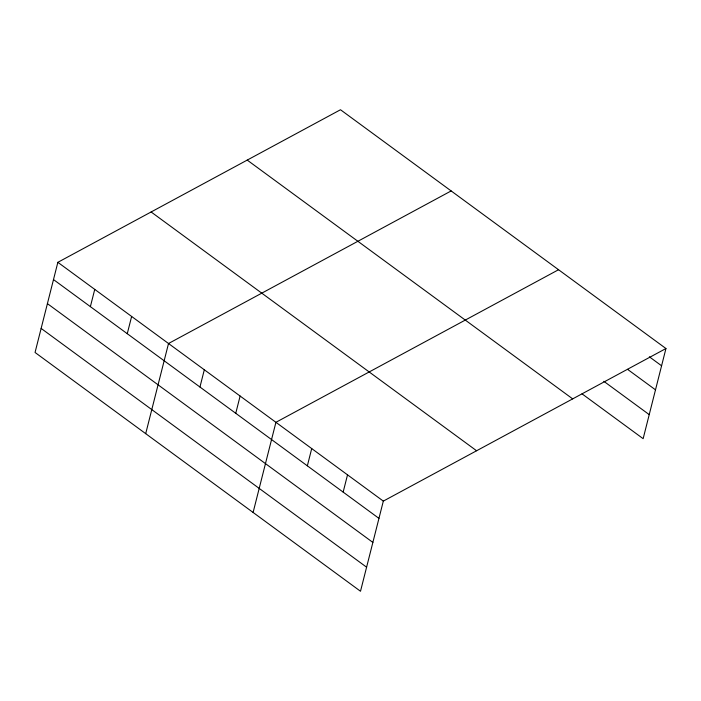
<?xml version="1.0" encoding="UTF-8"?>
<svg xmlns="http://www.w3.org/2000/svg" width="701" height="701" viewBox="0 0 701 701"><rect width="100%" height="100%" fill="white"/><g stroke="black" fill="none" stroke-linecap="round" stroke-linejoin="round"><path stroke-width="1.05" d="M57.859 262.323L35.05 352.472L360.507 591.258L383.324 501.11L665.95 348.528L340.493 109.742L57.859 262.323L383.324 501.11M90.385 306.635L94.749 289.382M127.267 333.702L131.63 316.449M145.703 433.656L168.52 343.508L451.146 190.935M199.951 387.031L204.315 369.777M235.755 413.292L240.119 396.039M253.105 512.457L275.922 422.309L558.548 269.727M307.353 465.823L311.717 448.57M343.157 492.093L347.521 474.84M665.95 348.528L643.141 438.677L582.014 393.831M649.363 356.809L661.586 365.782M627.553 369.339L655.496 389.835M603.824 381.309L649.222 414.624M247.225 160.1L572.682 398.878M151.127 211.974L476.592 450.752M53.495 279.576L378.952 518.363M47.405 303.629L372.871 542.416M41.14 328.418L366.597 567.197"/></g></svg>
